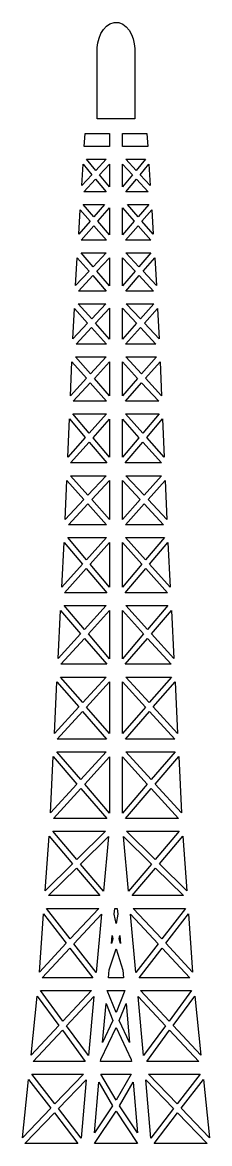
# Model space of a CAD drawing. Header units: metres. Extents: x -7 to 207, y 741 to 1274.
# Drawn here: x 77.4 to 123, y 1000 to 1274.4 of the extents above; entities that cross this region are included whole.
import ezdxf

# ---------------------------------------------------------------- set-up
doc = ezdxf.new("R2010")
doc.units = ezdxf.units.M

msp = doc.modelspace()

# ---------------------------------------------------------------- linework, layer by layer
at = {"layer": 'GROUP0'}
for p, q in [((97.12, 1272.64), (97.84, 1273.46)), ((97.84, 1273.46), (98.72, 1274.06)), ((98.72, 1274.06), (99.75, 1274.37)), ((99.75, 1274.37), (100.87, 1274.33)), ((100.87, 1274.33), (101.87, 1273.96)), ((101.87, 1273.96), (102.71, 1273.31)), ((102.71, 1273.31), (103.41, 1272.45)), ((95.79, 1269.38), (96.09, 1270.54)), ((96.09, 1270.54), (96.53, 1271.64)), ((96.53, 1271.64), (97.12, 1272.64)), ((103.41, 1272.45), (103.96, 1271.43)), ((103.96, 1271.43), (104.38, 1270.31)), ((95.58, 1267.31), (95.62, 1268.22)), ((95.62, 1268.22), (95.79, 1269.38)), ((104.38, 1270.31), (104.65, 1269.14)), ((104.65, 1269.14), (104.8, 1268)), ((104.8, 1268), (104.82, 1267.22)), ((95.58, 1266.38), (95.58, 1267.31)), ((95.58, 1264.4), (95.58, 1266.38)), ((104.82, 1267.22), (104.82, 1266.05)), ((104.82, 1266.05), (104.82, 1263.91)), ((95.58, 1261.74), (95.58, 1264.4)), ((104.82, 1263.91), (104.82, 1261.16)), ((95.58, 1258.75), (95.58, 1261.74)), ((104.82, 1261.16), (104.82, 1258.15)), ((95.58, 1255.8), (95.58, 1258.75)), ((104.82, 1258.15), (104.82, 1255.25)), ((95.58, 1253.25), (95.58, 1255.8)), ((104.82, 1255.25), (104.82, 1252.82)), ((95.58, 1251.45), (95.58, 1253.25)), ((95.58, 1250.77), (95.58, 1251.45)), ((104.82, 1251.21), (104.8, 1250.77)), ((104.82, 1252.82), (104.82, 1251.21)), ((95.96, 1250.77), (95.58, 1250.77)), ((96.96, 1250.77), (95.96, 1250.77)), ((98.38, 1250.77), (96.96, 1250.77)), ((100.03, 1250.77), (98.38, 1250.77)), ((101.7, 1250.77), (100.03, 1250.77)), ((103.18, 1250.77), (101.7, 1250.77)), ((104.28, 1250.77), (103.18, 1250.77)), ((104.8, 1250.77), (104.28, 1250.77)), ((92.44, 1243.97), (92.71, 1247.21)), ((92.71, 1247.21), (98.64, 1247.21)), ((98.64, 1247.21), (98.64, 1243.97)), ((101.75, 1243.97), (101.75, 1247.21)), ((101.75, 1247.21), (107.69, 1247.21)), ((107.69, 1247.21), (107.95, 1243.97)), ((98.64, 1243.97), (92.44, 1243.97)), ((107.95, 1243.97), (101.75, 1243.97)), ((93, 1240.86), (97.78, 1240.86)), ((95.26, 1238.16), (93, 1240.86)), ((97.78, 1240.86), (95.26, 1238.16)), ((105.13, 1238.16), (102.62, 1240.86)), ((102.62, 1240.86), (107.4, 1240.86)), ((107.4, 1240.86), (105.13, 1238.16)), ((91.83, 1234.46), (92.15, 1239.65)), ((92.15, 1239.65), (94.28, 1237.1)), ((96.19, 1237.05), (98.65, 1239.69)), ((98.65, 1239.69), (98.65, 1234.13)), ((101.75, 1239.69), (104.2, 1237.05)), ((101.75, 1234.13), (101.75, 1239.69)), ((106.12, 1237.1), (108.25, 1239.65)), ((108.25, 1239.65), (108.57, 1234.46)), ((94.28, 1237.1), (91.83, 1234.46)), ((92.34, 1232.9), (95.21, 1235.99)), ((95.21, 1235.99), (97.8, 1232.9)), ((98.65, 1234.13), (96.19, 1237.05)), ((104.2, 1237.05), (101.75, 1234.13)), ((102.6, 1232.9), (105.19, 1235.99)), ((105.19, 1235.99), (108.05, 1232.9)), ((108.57, 1234.46), (106.12, 1237.1)), ((97.8, 1232.9), (92.34, 1232.9)), ((108.05, 1232.9), (102.6, 1232.9)), ((94.81, 1226.81), (92.22, 1229.8)), ((92.22, 1229.8), (97.43, 1229.8)), ((97.43, 1229.8), (94.81, 1226.81)), ((105.59, 1226.81), (102.97, 1229.8)), ((102.97, 1229.8), (108.18, 1229.8)), ((108.18, 1229.8), (105.59, 1226.81)), ((91.11, 1222.57), (91.46, 1228.47)), ((91.46, 1228.47), (93.86, 1225.72)), ((95.76, 1225.71), (98.65, 1229.01)), ((98.65, 1229.01), (98.65, 1222.38)), ((101.75, 1229.01), (104.64, 1225.71)), ((101.75, 1222.38), (101.75, 1229.01)), ((106.54, 1225.72), (108.93, 1228.47)), ((108.93, 1228.47), (109.29, 1222.57)), ((93.86, 1225.72), (91.11, 1222.57)), ((91.68, 1221.04), (94.8, 1224.62)), ((94.8, 1224.62), (97.9, 1221.04)), ((98.65, 1222.38), (95.76, 1225.71)), ((104.64, 1225.71), (101.75, 1222.38)), ((102.49, 1221.04), (105.59, 1224.62)), ((105.59, 1224.62), (108.72, 1221.04)), ((109.29, 1222.57), (106.54, 1225.72)), ((97.9, 1221.04), (91.68, 1221.04)), ((108.72, 1221.04), (102.49, 1221.04)), ((90.34, 1209.99), (90.75, 1216.79)), ((90.75, 1216.79), (93.61, 1213.49)), ((94.59, 1214.54), (91.66, 1217.94)), ((91.66, 1217.94), (97.76, 1217.94)), ((97.76, 1217.94), (94.59, 1214.54)), ((95.54, 1213.45), (98.65, 1216.78)), ((98.65, 1216.78), (98.65, 1209.86)), ((101.75, 1216.78), (104.86, 1213.45)), ((101.75, 1209.86), (101.75, 1216.78)), ((102.63, 1217.94), (108.74, 1217.94)), ((105.8, 1214.54), (102.63, 1217.94)), ((108.74, 1217.94), (105.8, 1214.54)), ((106.79, 1213.49), (109.64, 1216.79)), ((109.64, 1216.79), (110.06, 1209.99)), ((93.61, 1213.49), (90.34, 1209.99)), ((98.65, 1209.86), (95.54, 1213.45)), ((104.86, 1213.45), (101.75, 1209.86)), ((110.06, 1209.99), (106.79, 1213.49)), ((91.03, 1208.62), (94.55, 1212.39)), ((94.55, 1212.39), (97.83, 1208.61)), ((102.56, 1208.61), (105.84, 1212.39)), ((105.84, 1212.39), (109.36, 1208.62)), ((97.83, 1208.61), (91.03, 1208.62)), ((109.36, 1208.62), (102.56, 1208.61)), ((94.26, 1201.8), (90.95, 1205.52)), ((90.95, 1205.52), (97.71, 1205.5)), ((97.71, 1205.5), (94.26, 1201.8)), ((102.69, 1205.5), (109.44, 1205.52)), ((106.14, 1201.8), (102.69, 1205.5)), ((109.44, 1205.52), (106.14, 1201.8)), ((89.69, 1196.91), (90.04, 1204.39)), ((90.04, 1204.39), (93.28, 1200.75)), ((95.22, 1200.73), (98.65, 1204.4)), ((98.65, 1204.4), (98.65, 1196.87)), ((101.75, 1204.4), (105.18, 1200.73)), ((101.75, 1196.87), (101.75, 1204.4)), ((107.12, 1200.75), (110.36, 1204.39)), ((110.36, 1204.39), (110.7, 1196.91)), ((93.28, 1200.75), (89.69, 1196.91)), ((90.44, 1195.6), (94.24, 1199.67)), ((94.24, 1199.67), (97.86, 1195.6)), ((98.65, 1196.87), (95.22, 1200.73)), ((105.18, 1200.73), (101.75, 1196.87)), ((102.54, 1195.6), (106.16, 1199.67)), ((106.16, 1199.67), (109.96, 1195.6)), ((110.7, 1196.91), (107.12, 1200.75)), ((97.86, 1195.6), (90.44, 1195.6)), ((109.96, 1195.6), (102.54, 1195.6)), ((89.06, 1183.01), (89.44, 1191.32)), ((89.44, 1191.32), (92.98, 1187.28)), ((90.32, 1192.49), (97.79, 1192.49)), ((93.96, 1188.34), (90.32, 1192.49)), ((97.79, 1192.49), (93.96, 1188.34)), ((94.91, 1187.25), (98.65, 1191.3)), ((98.65, 1191.3), (98.65, 1182.99)), ((101.75, 1182.99), (101.75, 1191.3)), ((101.75, 1191.3), (105.48, 1187.25)), ((102.61, 1192.49), (110.07, 1192.49)), ((106.43, 1188.34), (102.61, 1192.49)), ((110.07, 1192.49), (106.43, 1188.34)), ((107.41, 1187.28), (110.96, 1191.32)), ((110.96, 1191.32), (111.34, 1183.01)), ((92.98, 1187.28), (89.06, 1183.01)), ((89.78, 1181.68), (93.93, 1186.19)), ((93.93, 1186.19), (97.88, 1181.68)), ((98.65, 1182.99), (94.91, 1187.25)), ((105.48, 1187.25), (101.75, 1182.99)), ((102.51, 1181.68), (106.46, 1186.19)), ((106.46, 1186.19), (110.62, 1181.68)), ((111.34, 1183.01), (107.41, 1187.28)), ((97.88, 1181.68), (89.78, 1181.68)), ((110.62, 1181.68), (102.51, 1181.68)), ((88.43, 1167.96), (88.81, 1177.32)), ((88.81, 1177.32), (92.69, 1172.75)), ((93.65, 1173.83), (89.63, 1178.57)), ((89.63, 1178.57), (97.86, 1178.57)), ((97.86, 1178.57), (93.65, 1173.83)), ((94.59, 1172.73), (98.65, 1177.29)), ((98.65, 1177.29), (98.65, 1167.94)), ((101.75, 1167.94), (101.75, 1177.29)), ((101.75, 1177.29), (105.81, 1172.73)), ((102.54, 1178.57), (110.77, 1178.57)), ((106.75, 1173.83), (102.54, 1178.57)), ((110.77, 1178.57), (106.75, 1173.83)), ((107.71, 1172.75), (111.59, 1177.32)), ((111.59, 1177.32), (111.96, 1167.96)), ((92.69, 1172.75), (88.43, 1167.96)), ((89.1, 1166.55), (93.62, 1171.64)), ((93.62, 1171.64), (97.94, 1166.55)), ((98.65, 1167.94), (94.59, 1172.73)), ((105.81, 1172.73), (101.75, 1167.94)), ((102.46, 1166.55), (106.77, 1171.64)), ((106.77, 1171.64), (111.3, 1166.55)), ((111.96, 1167.96), (107.71, 1172.75)), ((97.94, 1166.55), (89.1, 1166.55)), ((111.3, 1166.55), (102.46, 1166.55)), ((89.1, 1163.44), (97.78, 1163.44)), ((93.34, 1158.67), (89.1, 1163.44)), ((97.78, 1163.44), (93.34, 1158.67)), ((107.06, 1158.67), (102.62, 1163.44)), ((102.62, 1163.44), (111.3, 1163.44)), ((111.3, 1163.44), (107.06, 1158.67)), ((87.82, 1152.72), (88.21, 1162.29)), ((88.21, 1162.29), (92.36, 1157.61)), ((94.3, 1157.59), (98.65, 1162.27)), ((98.65, 1162.27), (98.65, 1152.7)), ((101.75, 1152.7), (101.75, 1162.27)), ((101.75, 1162.27), (106.1, 1157.59)), ((108.04, 1157.61), (112.19, 1162.29)), ((112.19, 1162.29), (112.58, 1152.72)), ((92.36, 1157.61), (87.82, 1152.72)), ((88.57, 1151.42), (93.32, 1156.53)), ((93.32, 1156.53), (97.86, 1151.42)), ((98.65, 1152.7), (94.3, 1157.59)), ((106.1, 1157.59), (101.75, 1152.7)), ((102.54, 1151.42), (107.08, 1156.53)), ((107.08, 1156.53), (111.82, 1151.42)), ((112.58, 1152.72), (108.04, 1157.61)), ((97.86, 1151.42), (88.57, 1151.42)), ((111.82, 1151.42), (102.54, 1151.42)), ((86.98, 1136.18), (87.56, 1147.08)), ((87.56, 1147.08), (92.01, 1141.8)), ((92.98, 1142.88), (88.4, 1148.32)), ((88.4, 1148.32), (97.84, 1148.32)), ((97.84, 1148.32), (92.98, 1142.88)), ((93.91, 1141.77), (98.65, 1147.06)), ((98.65, 1147.06), (98.65, 1136.15)), ((101.75, 1147.06), (106.49, 1141.77)), ((101.75, 1136.15), (101.75, 1147.06)), ((102.55, 1148.32), (112, 1148.32)), ((107.42, 1142.88), (102.55, 1148.32)), ((112, 1148.32), (107.42, 1142.88)), ((108.39, 1141.8), (112.84, 1147.08)), ((112.84, 1147.08), (113.42, 1136.18)), ((92.01, 1141.8), (86.98, 1136.18)), ((98.65, 1136.15), (93.91, 1141.77)), ((106.49, 1141.77), (101.75, 1136.15)), ((113.42, 1136.18), (108.39, 1141.8)), ((87.62, 1134.75), (92.94, 1140.69)), ((92.94, 1140.69), (97.95, 1134.75)), ((102.45, 1134.75), (107.45, 1140.69)), ((107.45, 1140.69), (112.78, 1134.75)), ((97.95, 1134.75), (87.62, 1134.75)), ((112.78, 1134.75), (102.45, 1134.75)), ((87.54, 1131.64), (97.82, 1131.64)), ((92.52, 1125.81), (87.54, 1131.64)), ((97.82, 1131.64), (92.52, 1125.81)), ((107.87, 1125.81), (102.58, 1131.64)), ((102.58, 1131.64), (112.86, 1131.64)), ((112.86, 1131.64), (107.87, 1125.81)), ((86.05, 1118.67), (86.67, 1130.44)), ((86.67, 1130.44), (91.55, 1124.73)), ((93.46, 1124.71), (98.65, 1130.42)), ((98.65, 1130.42), (98.65, 1118.64)), ((101.75, 1118.64), (101.75, 1130.42)), ((101.75, 1130.42), (106.93, 1124.71)), ((108.85, 1124.73), (113.72, 1130.44)), ((113.72, 1130.44), (114.35, 1118.67)), ((91.55, 1124.73), (86.05, 1118.67)), ((86.71, 1117.27), (92.49, 1123.63)), ((92.49, 1123.63), (97.93, 1117.27)), ((98.65, 1118.64), (93.46, 1124.71)), ((106.93, 1124.71), (101.75, 1118.64)), ((102.47, 1117.27), (107.91, 1123.63)), ((107.91, 1123.63), (113.68, 1117.27)), ((114.35, 1118.67), (108.85, 1124.73)), ((97.93, 1117.27), (86.71, 1117.27)), ((113.68, 1117.27), (102.47, 1117.27)), ((86.63, 1114.16), (97.8, 1114.16)), ((92.07, 1107.9), (86.63, 1114.16)), ((97.8, 1114.16), (92.07, 1107.9)), ((102.59, 1114.16), (113.76, 1114.16)), ((108.33, 1107.9), (102.59, 1114.16)), ((113.76, 1114.16), (108.33, 1107.9)), ((85.15, 1100.35), (85.76, 1112.98)), ((85.76, 1112.98), (91.09, 1106.84)), ((93.01, 1106.81), (98.65, 1112.96)), ((98.65, 1112.96), (98.65, 1100.32)), ((101.75, 1112.96), (107.38, 1106.81)), ((101.75, 1100.32), (101.75, 1112.96)), ((109.3, 1106.84), (114.64, 1112.98)), ((114.64, 1112.98), (115.24, 1100.35)), ((91.09, 1106.84), (85.15, 1100.35)), ((98.65, 1100.32), (93.01, 1106.81)), ((107.38, 1106.81), (101.75, 1100.32)), ((115.24, 1100.35), (109.3, 1106.84)), ((85.85, 1098.99), (92.04, 1105.74)), ((92.04, 1105.74), (97.9, 1098.99)), ((102.5, 1098.99), (108.36, 1105.74)), ((108.36, 1105.74), (114.54, 1098.99)), ((97.9, 1098.99), (85.85, 1098.99)), ((114.54, 1098.99), (102.5, 1098.99)), ((91.62, 1089.05), (85.74, 1095.88)), ((85.74, 1095.88), (97.82, 1095.88)), ((97.82, 1095.88), (91.62, 1089.05)), ((102.58, 1095.88), (114.66, 1095.88)), ((108.78, 1089.05), (102.58, 1095.88)), ((114.66, 1095.88), (108.78, 1089.05)), ((84.22, 1080.9), (84.88, 1094.68)), ((84.88, 1094.68), (90.64, 1087.98)), ((92.56, 1087.95), (98.65, 1094.66)), ((98.65, 1094.66), (98.65, 1080.88)), ((101.75, 1094.66), (107.84, 1087.95)), ((101.75, 1080.88), (101.75, 1094.66)), ((109.75, 1087.98), (115.51, 1094.68)), ((115.51, 1094.68), (116.17, 1080.9)), ((90.64, 1087.98), (84.22, 1080.9)), ((84.91, 1079.52), (91.59, 1086.88)), ((91.59, 1086.88), (97.92, 1079.52)), ((98.65, 1080.88), (92.56, 1087.95)), ((107.84, 1087.95), (101.75, 1080.88)), ((102.48, 1079.52), (108.81, 1086.88)), ((108.81, 1086.88), (115.49, 1079.52)), ((116.17, 1080.9), (109.75, 1087.98)), ((97.92, 1079.52), (84.91, 1079.52)), ((115.49, 1079.52), (102.48, 1079.52)), ((84.78, 1076.42), (97.61, 1076.42)), ((90.63, 1069.5), (84.78, 1076.42)), ((97.61, 1076.42), (90.63, 1069.5)), ((109.77, 1069.5), (102.79, 1076.42)), ((102.79, 1076.42), (115.62, 1076.42)), ((115.62, 1076.42), (109.77, 1069.5)), ((82.92, 1061.85), (83.89, 1075.25)), ((83.89, 1075.25), (89.61, 1068.48)), ((91.56, 1068.4), (98.38, 1075.16)), ((98.38, 1075.16), (97.16, 1061.77)), ((102.01, 1075.16), (108.84, 1068.4)), ((103.24, 1061.77), (102.01, 1075.16)), ((110.79, 1068.48), (116.51, 1075.25)), ((116.51, 1075.25), (117.48, 1061.85)), ((89.61, 1068.48), (82.92, 1061.85)), ((83.75, 1060.66), (90.54, 1067.38)), ((90.54, 1067.38), (96.22, 1060.66)), ((97.16, 1061.77), (91.56, 1068.4)), ((108.84, 1068.4), (103.24, 1061.77)), ((104.17, 1060.66), (109.86, 1067.38)), ((109.86, 1067.38), (116.64, 1060.66)), ((117.48, 1061.85), (110.79, 1068.48)), ((96.22, 1060.66), (83.75, 1060.66)), ((116.64, 1060.66), (104.17, 1060.66)), ((83.27, 1057.55), (96.04, 1057.55)), ((89.04, 1050.06), (83.27, 1057.55)), ((96.04, 1057.55), (89.04, 1050.06)), ((99.77, 1056.15), (99.89, 1057.55)), ((99.89, 1057.55), (100.5, 1057.55)), ((100.5, 1057.55), (100.63, 1056.15)), ((111.35, 1050.06), (104.35, 1057.55)), ((104.35, 1057.55), (117.13, 1057.55)), ((117.13, 1057.55), (111.35, 1050.06)), ((81.49, 1041.96), (82.51, 1056.18)), ((82.51, 1056.18), (88.05, 1048.99)), ((89.93, 1048.9), (96.64, 1056.09)), ((96.64, 1056.09), (95.34, 1041.88)), ((100.2, 1053.87), (99.77, 1056.15)), ((100.63, 1056.15), (100.2, 1053.87)), ((103.76, 1056.09), (110.47, 1048.9)), ((105.05, 1041.88), (103.76, 1056.09)), ((112.35, 1048.99), (117.88, 1056.18)), ((117.88, 1056.18), (118.91, 1041.96)), ((99.11, 1048.98), (99.29, 1050.94)), ((99.29, 1050.94), (99.46, 1050.05)), ((100.94, 1050.05), (101.11, 1050.94)), ((101.11, 1050.94), (101.29, 1048.98)), ((88.05, 1048.99), (81.49, 1041.96)), ((95.34, 1041.88), (89.93, 1048.9)), ((99.46, 1050.05), (99.11, 1048.98)), ((101.29, 1048.98), (100.94, 1050.05)), ((110.47, 1048.9), (105.05, 1041.88)), ((118.91, 1041.96), (112.35, 1048.99)), ((82.15, 1040.57), (88.94, 1047.84)), ((88.94, 1047.84), (94.54, 1040.57)), ((98.52, 1042.52), (100.2, 1047.68)), ((100.2, 1047.68), (101.89, 1042.45)), ((105.86, 1040.57), (111.46, 1047.84)), ((111.46, 1047.84), (118.25, 1040.57)), ((94.54, 1040.57), (82.15, 1040.57)), ((98.34, 1040.57), (98.52, 1042.52)), ((102.05, 1040.57), (98.34, 1040.57)), ((101.89, 1042.45), (102.05, 1040.57)), ((118.25, 1040.57), (105.86, 1040.57)), ((81.74, 1037.46), (94.22, 1037.46)), ((87.24, 1029.97), (81.74, 1037.46)), ((94.22, 1037.46), (87.24, 1029.97)), ((98.05, 1037.41), (102.34, 1037.46)), ((100.2, 1032.03), (98.05, 1037.41)), ((102.34, 1037.46), (100.2, 1032.03)), ((113.16, 1029.97), (106.18, 1037.46)), ((106.18, 1037.46), (118.65, 1037.46)), ((118.65, 1037.46), (113.16, 1029.97)), ((79.47, 1021.61), (80.97, 1036.09)), ((80.97, 1036.09), (86.25, 1028.9)), ((88.11, 1028.79), (94.8, 1035.98)), ((94.8, 1035.98), (93.45, 1021.5)), ((105.6, 1035.98), (112.29, 1028.79)), ((106.95, 1021.5), (105.6, 1035.98)), ((114.15, 1028.9), (119.42, 1036.09)), ((119.42, 1036.09), (120.93, 1021.61)), ((96.87, 1024.74), (97.76, 1034.27)), ((97.76, 1034.27), (99.42, 1030.12)), ((100.98, 1030.12), (102.64, 1034.27)), ((102.64, 1034.27), (103.53, 1024.74)), ((99.42, 1030.12), (96.87, 1024.74)), ((103.53, 1024.74), (100.98, 1030.12)), ((86.25, 1028.9), (79.47, 1021.61)), ((80.01, 1020.09), (87.11, 1027.72)), ((87.11, 1027.72), (92.7, 1020.09)), ((93.45, 1021.5), (88.11, 1028.79)), ((96.48, 1020.55), (100.2, 1028.41)), ((100.2, 1028.41), (103.92, 1020.55)), ((112.29, 1028.79), (106.95, 1021.5)), ((107.69, 1020.09), (113.29, 1027.72)), ((113.29, 1027.72), (120.38, 1020.09)), ((120.93, 1021.61), (114.15, 1028.9)), ((92.7, 1020.09), (80.01, 1020.09)), ((96.44, 1020.09), (96.48, 1020.55)), ((103.96, 1020.09), (96.44, 1020.09)), ((103.92, 1020.55), (103.96, 1020.09)), ((120.38, 1020.09), (107.69, 1020.09)), ((77.37, 1001.41), (78.85, 1015.7)), ((78.85, 1015.7), (84.27, 1008.64)), ((79.68, 1016.98), (92.25, 1016.98)), ((85.28, 1009.69), (79.68, 1016.98)), ((92.25, 1016.98), (85.28, 1009.69)), ((86.16, 1008.53), (92.92, 1015.6)), ((92.92, 1015.6), (91.7, 1001.31)), ((96.48, 1016.98), (103.92, 1016.98)), ((100.2, 1010.62), (96.48, 1016.98)), ((103.92, 1016.98), (100.2, 1010.62)), ((108.69, 1001.31), (107.47, 1015.6)), ((107.47, 1015.6), (114.23, 1008.53)), ((115.12, 1009.69), (108.14, 1016.98)), ((108.14, 1016.98), (120.71, 1016.98)), ((120.71, 1016.98), (115.12, 1009.69)), ((116.12, 1008.64), (121.54, 1015.7)), ((121.54, 1015.7), (123.03, 1001.41)), ((94.93, 1002.59), (95.99, 1014.97)), ((95.99, 1014.97), (99.35, 1009.23)), ((101.04, 1009.23), (104.41, 1014.97)), ((104.41, 1014.97), (105.47, 1002.59)), ((84.27, 1008.64), (77.37, 1001.41)), ((77.98, 999.98), (85.16, 1007.48)), ((85.16, 1007.48), (90.9, 1000)), ((91.7, 1001.31), (86.16, 1008.53)), ((99.35, 1009.23), (94.93, 1002.59)), ((94.93, 1000), (100.2, 1007.91)), ((100.2, 1007.91), (105.47, 1000)), ((105.47, 1002.59), (101.04, 1009.23)), ((114.23, 1008.53), (108.69, 1001.31)), ((109.49, 1000), (115.24, 1007.48)), ((115.24, 1007.48), (122.42, 999.98)), ((123.03, 1001.41), (116.12, 1008.64)), ((90.9, 1000), (77.98, 999.98)), ((105.47, 1000), (94.93, 1000)), ((122.42, 999.98), (109.49, 1000))]:
    msp.add_line(p, q, dxfattribs=at)

doc.saveas('drawing.dxf')
